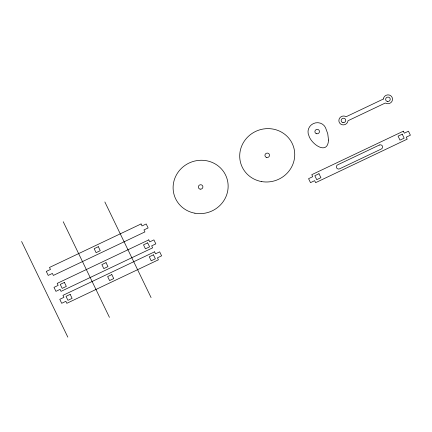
<?xml version="1.0" encoding="UTF-8"?>
<svg xmlns="http://www.w3.org/2000/svg" width="432" height="432" viewBox="0 0 432 432"><rect width="100%" height="100%" fill="white"/><g stroke="black" fill="none" stroke-linecap="round" stroke-linejoin="round"><path stroke-width="0.65" d="M104.852 201.955L151.076 297.589M63.229 221.729L109.447 317.363M21.6 241.504L67.824 337.138M328.509 140.049C327.731 155.882 311.099 143.98 308.848 135.535A9.218 8.851 -20.9 0 1 313.324 123.606A9.218 8.851 -20.9 0 1 325.501 127.624L327.753 133.769L328.509 140.049M383.373 99.031L346.091 116.743A4.612 4.423 -20.9 0 0 339.298 118.665A4.612 4.423 -20.9 0 0 342.247 124.772A4.612 4.423 -20.9 0 0 348.014 120.728L385.301 103.016A4.612 4.423 -20.9 0 0 392.094 101.093A4.612 4.423 -20.9 0 0 389.14 94.986A4.612 4.423 -20.9 0 0 383.373 99.031M141.075 223.943L49.496 267.451L50.458 269.444L46.294 271.42L48.222 275.405L52.385 273.429L53.347 275.422L144.925 231.914L143.964 229.921L148.122 227.945L146.2 223.96L142.036 225.936L141.075 223.943M98.329 246.699L94.165 248.681L96.093 252.661L100.256 250.684L98.329 246.699M148.775 239.884L57.197 283.392L58.163 285.385L54 287.361L55.928 291.346L60.086 289.364L61.052 291.357L152.631 247.849L151.664 245.857L155.828 243.88L153.9 239.895L149.742 241.877L148.775 239.884M64.406 282.415L60.242 284.391L62.17 288.376L66.334 286.4L64.406 282.415M106.034 262.64L101.871 264.616L103.793 268.601L107.957 266.625L106.034 262.64M147.658 242.865L143.494 244.841L145.422 248.827L149.585 246.85L147.658 242.865M403.348 131.188L311.769 174.695L312.736 176.688L308.572 178.664L310.495 182.65L314.658 180.673L315.625 182.666L407.198 139.158L406.237 137.165L410.4 135.189L408.472 131.204L404.309 133.18L403.348 131.188M154.553 251.834L62.975 295.342L63.941 297.335L59.778 299.311L61.7 303.296L65.864 301.32L66.83 303.313L158.404 259.805L157.442 257.812L161.606 255.836L159.678 251.851L155.515 253.827L154.553 251.834M318.978 173.718L314.815 175.7L316.742 179.685L320.906 177.703L318.978 173.718M379.334 145.044L337.711 164.819A2.306 2.214 -20.9 0 0 336.593 167.805A2.306 2.214 -20.9 0 0 339.633 168.804L381.262 149.029A2.306 2.214 -20.9 0 0 382.379 146.048A2.306 2.214 -20.9 0 0 379.334 145.044M402.23 134.168L398.066 136.145L399.994 140.13L404.158 138.154L402.23 134.168M70.184 294.37L66.02 296.347L67.948 300.332L72.112 298.355L70.184 294.37M111.812 274.595L107.649 276.572L109.571 280.557L113.735 278.581L111.812 274.595M153.436 254.815L149.272 256.797L151.2 260.782L155.363 258.8L153.436 254.815M261.506 181.559A27.659 26.546 -20.9 0 0 293.393 146.367A27.659 26.546 -20.9 0 0 246.769 138.002A27.659 26.546 -20.9 0 0 261.506 181.559M316.699 133.763A2.306 2.214 -20.9 0 0 319.356 130.831A2.306 2.214 -20.9 0 0 315.473 130.135A2.306 2.214 -20.9 0 0 316.699 133.763M343.019 122.645A2.306 2.214 -20.9 0 0 345.616 119.659A2.306 2.214 -20.9 0 0 341.712 119.043A2.306 2.214 -20.9 0 0 343.019 122.645M387.509 101.504A2.306 2.214 -20.9 0 0 390.107 98.523A2.306 2.214 -20.9 0 0 386.203 97.902A2.306 2.214 -20.9 0 0 387.509 101.504M266.749 157.496A2.306 2.214 -20.9 0 0 269.406 154.564A2.306 2.214 -20.9 0 0 265.518 153.868A2.306 2.214 -20.9 0 0 266.749 157.496M194.908 213.203A27.659 26.546 -20.9 0 0 226.795 178.006A27.659 26.546 -20.9 0 0 180.166 169.646A27.659 26.546 -20.9 0 0 194.908 213.203M200.146 189.14A2.306 2.214 -20.9 0 0 202.802 186.208A2.306 2.214 -20.9 0 0 198.92 185.506A2.306 2.214 -20.9 0 0 200.146 189.14"/></g></svg>
